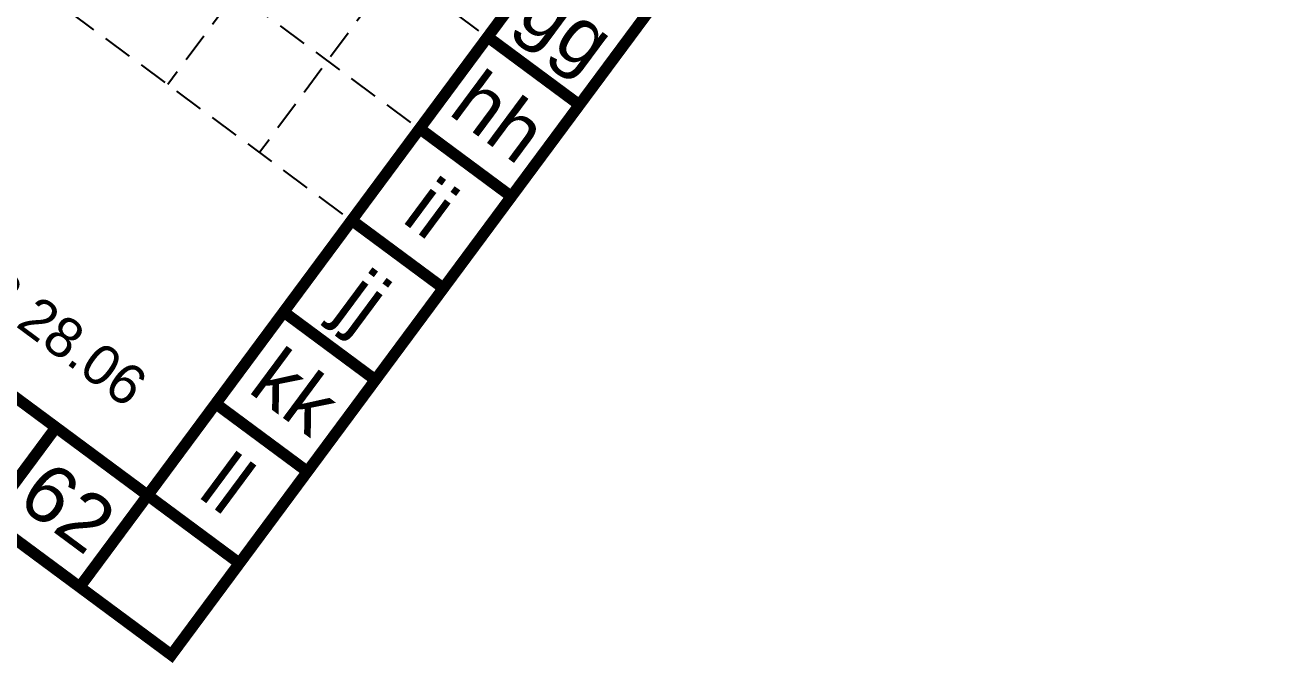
# Model space of a CAD drawing. Header units: feet. Extents: x 2260 to 6199, y 3666 to 7344.
# Drawn here: x 4883 to 5457, y 3666 to 3958 of the extents above; entities that cross this region are included whole.
import ezdxf
from ezdxf.enums import TextEntityAlignment as Align

# ---------------------------------------------------------------- set-up
doc = ezdxf.new("R2010")
doc.units = ezdxf.units.FT
doc.header["$LTSCALE"] = 40
doc.header["$MEASUREMENT"] = 0
doc.linetypes.add('HIDDEN', pattern=[0.375, 0.25, -0.125])
doc.layers.add('BASE', color=7, linetype='CONTINUOUS')
doc.layers.add('GRID', color=254, linetype='HIDDEN')
doc.styles.get("Standard").update_dxf_attribs({"font": 'ARIAL.TTF'})

msp = doc.modelspace()

# ---------------------------------------------------------------- linework, layer by layer
at = {"layer": 'BASE', "color": 9}
msp.add_line((6121.97, 5337.61), (4939.58, 3742.57), dxfattribs=at)
at = {"layer": 'BASE', "const_width": 5.22}
for points in [[(2264.05, 5660.88), (4950.44, 3669.48), (6195.06, 5348.47), (3508.68, 7339.87)], [(2337.14, 5671.74), (4939.58, 3742.57), (6121.97, 5337.61), (3519.54, 7266.78)]]:
    msp.add_lwpolyline(points, close=True, dxfattribs=at)
for points in [[(5137.13, 3921.32), (5095.15, 3952.44)], [(5106.01, 3879.35), (5064.04, 3910.47)], [(5074.9, 3837.38), (5032.92, 3868.49)], [(5043.78, 3795.4), (5001.81, 3826.52)], [(5012.67, 3753.43), (4970.69, 3784.54)], [(4866.49, 3731.71), (4897.6, 3773.68)], [(4908.46, 3700.59), (4939.58, 3742.57)], [(4981.55, 3711.45), (4939.58, 3742.57)]]:
    msp.add_lwpolyline(points, dxfattribs=at)
at = {"layer": 'GRID', "linetype": 'HIDDEN', "ltscale": 1.35}
for p, q in [((2493.53, 5880.73), (5095.96, 3951.56)), ((2462.41, 5838.75), (5064.84, 3909.58)), ((2431.29, 5796.78), (5033.73, 3867.61)), ((6038.46, 5400.58), (4948.76, 3930.59)), ((6080.43, 5369.47), (4990.74, 3899.48))]:
    msp.add_line(p, q, dxfattribs=at)

# ---------------------------------------------------------------- texts
at = {"layer": 'BASE'}
for s, p in [('gg', (5131.7, 3957.87)), ('hh', (5100.58, 3915.9)), ('ii', (5069.47, 3873.92)), ('jj', (5038.35, 3831.95)), ('kk', (5007.24, 3789.97)), ('ll', (4976.12, 3748)), ('62', (4903.03, 3737.14))]:
    msp.add_text(s, height=26.125, rotation=323.45063, dxfattribs=at).set_placement(p, align=Align.MIDDLE_CENTER)
msp.add_text('08.28.06', height=18.287, rotation=323.45063, dxfattribs=at).set_placement((4890.1, 3811.79), align=Align.CENTER)

doc.saveas('drawing.dxf')
